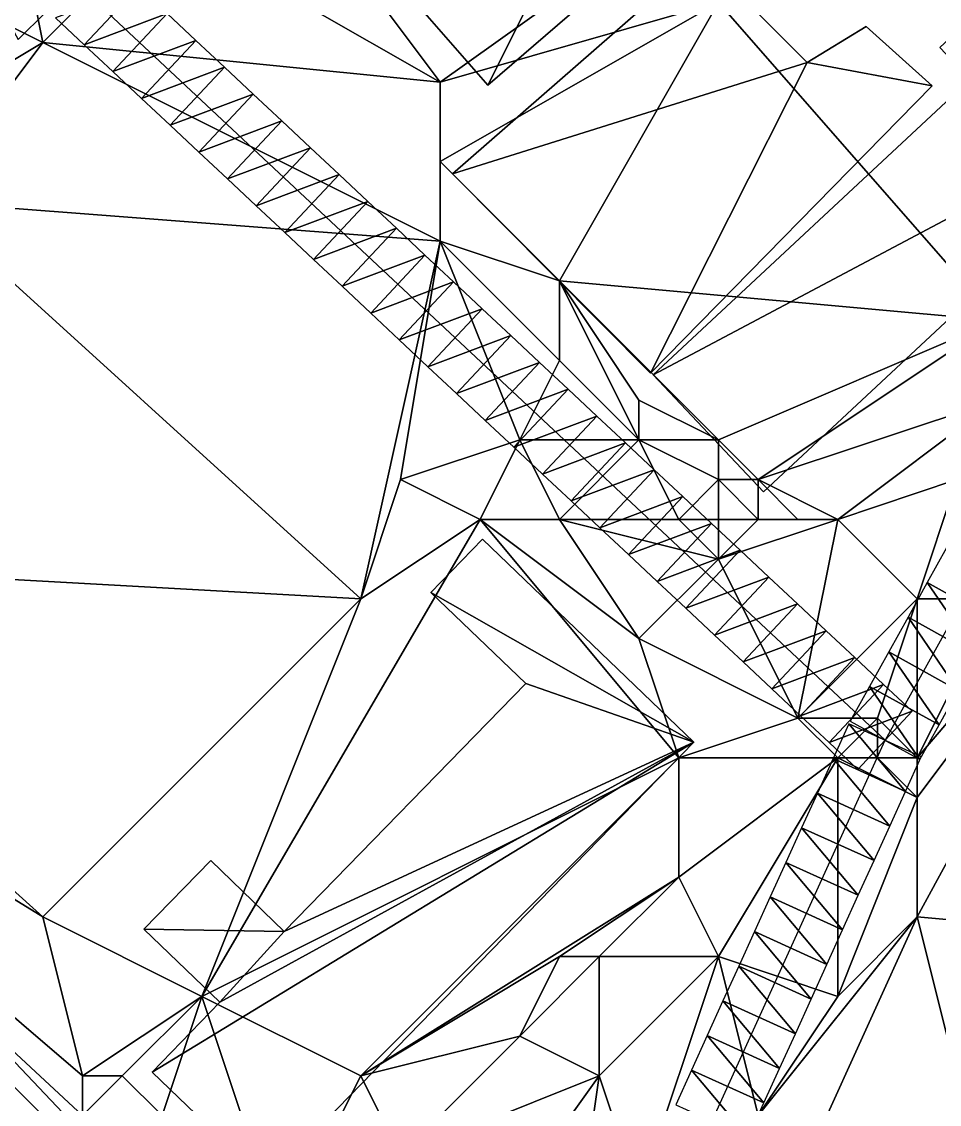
# Model space of a CAD drawing. Header units: metres. Extents: x -1103 to 901, y -902 to 905.
# Drawn here: x -807.1 to -760.9, y -407.4 to -353 of the extents above; entities that cross this region are included whole.
import ezdxf

# ---------------------------------------------------------------- set-up
doc = ezdxf.new("R2010")
doc.units = ezdxf.units.M
for name, color, linetype in [('OSM_BUILDING_FOOTPRINTS', 7, 'CONTINUOUS'), ('OSM_BUILDING_ROOFS', 1, 'CONTINUOUS'), ('OSM_BUILDING_WALLS', 8, 'CONTINUOUS'), ('OSM_ROAD_AXES', 2, 'CONTINUOUS'), ('OSM_ROAD_SURFACE', 9, 'CONTINUOUS'), ('OSM_TERRAIN', 3, 'CONTINUOUS')]:
    doc.layers.add(name, color=color, linetype=linetype)

msp = doc.modelspace()

# ---------------------------------------------------------------- linework, layer by layer
at = {"layer": 'OSM_BUILDING_FOOTPRINTS'}
for points in [[(-791.364, -347.291, 13.543), (-783.604, -356.161, 13.543), (-771.887, -346.042, 13.543), (-776.132, -341.198, 13.543), (-779.647, -337.172, 13.543), (-791.364, -347.291, 13.543)], [(-754.809, -348.618, 13.523), (-747.735, -356.116, 13.523), (-769.731, -376.609, 13.523), (-775.28, -370.725, 13.523), (-759.341, -355.873, 13.523), (-760.867, -354.258, 13.523), (-754.809, -348.618, 13.523)], [(-767.532, -355.021, 13.788), (-764.57, -353.208, 13.788), (-761.254, -356.194, 13.788), (-775.413, -370.637, 13.788), (-785.384, -360.617, 13.788), (-772.871, -349.68, 13.788), (-767.532, -355.021, 13.788)], [(-794.756, -411.323, 11.609), (-800.504, -405.805, 11.609), (-797.089, -402.288, 11.609), (-800.913, -398.616, 11.609), (-797.553, -395.166, 11.609), (-793.85, -398.727, 11.609), (-781.702, -386.252, 11.609), (-786.467, -381.674, 11.609), (-783.869, -378.997, 11.609), (-773.235, -389.216, 11.609), (-794.756, -411.323, 11.609)], [(-838.916, -387.337, 12.575), (-831.245, -380.159, 12.575), (-791.595, -422.017, 12.575), (-799.266, -429.194, 12.575), (-838.916, -387.337, 12.575)]]:
    msp.add_polyline3d(points, close=True, dxfattribs=at)
at = {"layer": 'OSM_BUILDING_ROOFS'}
for points in [[(-776.132, -341.198, 41.143), (-791.364, -347.291, 41.143), (-783.604, -356.161, 41.143)], [(-776.132, -341.198, 41.143), (-783.604, -356.161, 41.143), (-771.887, -346.042, 41.143)], [(-767.532, -355.021, 41.388), (-772.871, -349.68, 41.388), (-785.384, -360.617, 41.388)], [(-767.532, -355.021, 41.388), (-761.254, -356.194, 41.388), (-764.57, -353.208, 41.388)], [(-767.532, -355.021, 41.388), (-785.384, -360.617, 41.388), (-775.413, -370.637, 41.388)], [(-767.532, -355.021, 41.388), (-775.413, -370.637, 41.388), (-761.254, -356.194, 41.388)], [(-747.735, -356.116, 31.523), (-759.341, -355.873, 31.523), (-775.28, -370.725, 31.523)], [(-747.735, -356.116, 31.523), (-775.28, -370.725, 31.523), (-769.731, -376.609, 31.523)], [(-773.235, -389.216, 21.609), (-783.869, -378.997, 21.609), (-786.467, -381.674, 21.609)], [(-831.245, -380.159, 17.775), (-838.916, -387.337, 17.775), (-799.266, -429.194, 17.775)], [(-831.245, -380.159, 17.775), (-799.266, -429.194, 17.775), (-791.595, -422.017, 17.775)], [(-773.235, -389.216, 21.609), (-786.467, -381.674, 21.609), (-781.702, -386.252, 21.609)], [(-773.235, -389.216, 21.609), (-781.702, -386.252, 21.609), (-793.85, -398.727, 21.609)], [(-800.504, -405.805, 21.609), (-794.756, -411.323, 21.609), (-773.235, -389.216, 21.609)], [(-797.089, -402.288, 21.609), (-800.504, -405.805, 21.609), (-773.235, -389.216, 21.609)], [(-797.089, -402.288, 21.609), (-773.235, -389.216, 21.609), (-793.85, -398.727, 21.609)], [(-793.85, -398.727, 21.609), (-797.553, -395.166, 21.609), (-800.913, -398.616, 21.609)], [(-793.85, -398.727, 21.609), (-800.913, -398.616, 21.609), (-797.089, -402.288, 21.609)]]:
    msp.add_3dface(points, dxfattribs=at)
at = {"layer": 'OSM_BUILDING_WALLS'}
for points in [[(-783.604, -356.161, 13.543), (-771.887, -346.042, 13.543), (-771.887, -346.042, 41.143)], [(-783.604, -356.161, 13.543), (-771.887, -346.042, 41.143), (-783.604, -356.161, 41.143)], [(-791.364, -347.291, 13.543), (-783.604, -356.161, 13.543), (-783.604, -356.161, 41.143)], [(-791.364, -347.291, 13.543), (-783.604, -356.161, 41.143), (-791.364, -347.291, 41.143)], [(-772.871, -349.68, 13.788), (-785.384, -360.617, 13.788), (-785.384, -360.617, 41.388)], [(-772.871, -349.68, 13.788), (-785.384, -360.617, 41.388), (-772.871, -349.68, 41.388)], [(-767.532, -355.021, 13.788), (-772.871, -349.68, 13.788), (-772.871, -349.68, 41.388)], [(-767.532, -355.021, 13.788), (-772.871, -349.68, 41.388), (-767.532, -355.021, 41.388)], [(-764.57, -353.208, 13.788), (-767.532, -355.021, 13.788), (-767.532, -355.021, 41.388)], [(-764.57, -353.208, 13.788), (-767.532, -355.021, 41.388), (-764.57, -353.208, 41.388)], [(-761.254, -356.194, 13.788), (-764.57, -353.208, 13.788), (-764.57, -353.208, 41.388)], [(-761.254, -356.194, 13.788), (-764.57, -353.208, 41.388), (-761.254, -356.194, 41.388)], [(-775.413, -370.637, 13.788), (-761.254, -356.194, 13.788), (-761.254, -356.194, 41.388)], [(-775.413, -370.637, 13.788), (-761.254, -356.194, 41.388), (-775.413, -370.637, 41.388)], [(-759.341, -355.873, 13.523), (-775.28, -370.725, 13.523), (-775.28, -370.725, 31.523)], [(-759.341, -355.873, 13.523), (-775.28, -370.725, 31.523), (-759.341, -355.873, 31.523)], [(-769.731, -376.609, 13.523), (-747.735, -356.116, 13.523), (-747.735, -356.116, 31.523)], [(-769.731, -376.609, 13.523), (-747.735, -356.116, 31.523), (-769.731, -376.609, 31.523)], [(-785.384, -360.617, 13.788), (-775.413, -370.637, 13.788), (-775.413, -370.637, 41.388)], [(-785.384, -360.617, 13.788), (-775.413, -370.637, 41.388), (-785.384, -360.617, 41.388)], [(-775.28, -370.725, 13.523), (-769.731, -376.609, 13.523), (-769.731, -376.609, 31.523)], [(-775.28, -370.725, 13.523), (-769.731, -376.609, 31.523), (-775.28, -370.725, 31.523)], [(-783.869, -378.997, 11.609), (-786.467, -381.674, 11.609), (-786.467, -381.674, 21.609)], [(-783.869, -378.997, 11.609), (-786.467, -381.674, 21.609), (-783.869, -378.997, 21.609)], [(-773.235, -389.216, 11.609), (-783.869, -378.997, 11.609), (-783.869, -378.997, 21.609)], [(-773.235, -389.216, 11.609), (-783.869, -378.997, 21.609), (-773.235, -389.216, 21.609)], [(-791.595, -422.017, 12.575), (-831.245, -380.159, 12.575), (-831.245, -380.159, 17.775)], [(-791.595, -422.017, 12.575), (-831.245, -380.159, 17.775), (-791.595, -422.017, 17.775)], [(-786.467, -381.674, 11.609), (-781.702, -386.252, 11.609), (-781.702, -386.252, 21.609)], [(-786.467, -381.674, 11.609), (-781.702, -386.252, 21.609), (-786.467, -381.674, 21.609)], [(-781.702, -386.252, 11.609), (-793.85, -398.727, 11.609), (-793.85, -398.727, 21.609)], [(-781.702, -386.252, 11.609), (-793.85, -398.727, 21.609), (-781.702, -386.252, 21.609)], [(-838.916, -387.337, 12.575), (-799.266, -429.194, 12.575), (-799.266, -429.194, 17.775)], [(-838.916, -387.337, 12.575), (-799.266, -429.194, 17.775), (-838.916, -387.337, 17.775)], [(-794.756, -411.323, 11.609), (-773.235, -389.216, 11.609), (-773.235, -389.216, 21.609)], [(-794.756, -411.323, 11.609), (-773.235, -389.216, 21.609), (-794.756, -411.323, 21.609)], [(-797.553, -395.166, 11.609), (-800.913, -398.616, 11.609), (-800.913, -398.616, 21.609)], [(-797.553, -395.166, 11.609), (-800.913, -398.616, 21.609), (-797.553, -395.166, 21.609)], [(-793.85, -398.727, 11.609), (-797.553, -395.166, 11.609), (-797.553, -395.166, 21.609)], [(-793.85, -398.727, 11.609), (-797.553, -395.166, 21.609), (-793.85, -398.727, 21.609)], [(-800.913, -398.616, 11.609), (-797.089, -402.288, 11.609), (-797.089, -402.288, 21.609)], [(-800.913, -398.616, 11.609), (-797.089, -402.288, 21.609), (-800.913, -398.616, 21.609)], [(-797.089, -402.288, 11.609), (-800.504, -405.805, 11.609), (-800.504, -405.805, 21.609)], [(-797.089, -402.288, 11.609), (-800.504, -405.805, 21.609), (-797.089, -402.288, 21.609)], [(-800.504, -405.805, 11.609), (-794.756, -411.323, 11.609), (-794.756, -411.323, 21.609)], [(-800.504, -405.805, 11.609), (-794.756, -411.323, 21.609), (-800.504, -405.805, 21.609)]]:
    msp.add_3dface(points, dxfattribs=at)
at = {"layer": 'OSM_ROAD_AXES'}
for points in [[(-695.409, -235.672, 11.147), (-691.728, -240.04, 10.959), (-690.014, -244.287, 10.747), (-723.384, -308.484, 14.255), (-747.16, -359.489, 15.559), (-763.619, -389.116, 12.794)], [(-763.619, -389.116, 12.794), (-806.883, -348.608, 14.516)], [(-948.427, -865.939, 8.473), (-922.021, -833.325, 8.829), (-893.47, -795.625, 6.975), (-880.526, -775.597, 7.109), (-873.64, -762.569, 7.6), (-868.899, -750.858, 7.93), (-868.49, -741.004, 7.928), (-870.855, -731.648, 7.959), (-876.637, -717.946, 7.888), (-882.285, -704.919, 8.307), (-889.36, -689.127, 10.197), (-889.769, -675.966, 11.913), (-888.354, -662.684, 13.155), (-877.334, -641.661, 13.81), (-873.013, -622.861, 13.837), (-834.58, -546.631, 13.143), (-802.316, -471.628, 12.716), (-790.224, -446.336, 12.431), (-777.866, -420.469, 10.624), (-763.619, -389.116, 12.794)]]:
    msp.add_polyline3d(points, dxfattribs=at)
at = {"layer": 'OSM_ROAD_SURFACE'}
for points in [[(-810.737, -347.482, 14.542), (-807.248, -353.861, 14.622), (-805.842, -352.485, 14.611)], [(-801.19, -351.199, 14.729), (-805.366, -352.768, 14.619), (-803.924, -354.119, 14.721)], [(-799.748, -352.549, 14.85), (-801.19, -351.199, 14.729), (-803.924, -354.119, 14.721)], [(-799.748, -352.549, 14.85), (-803.924, -354.119, 14.721), (-802.481, -355.469, 14.756)], [(-798.305, -353.899, 14.971), (-799.748, -352.549, 14.85), (-802.481, -355.469, 14.756)], [(-798.305, -353.899, 14.971), (-802.481, -355.469, 14.756), (-801.039, -356.819, 14.813)], [(-796.863, -355.249, 15.067), (-798.305, -353.899, 14.971), (-801.039, -356.819, 14.813)], [(-796.863, -355.249, 15.067), (-801.039, -356.819, 14.813), (-799.597, -358.169, 14.894)], [(-795.421, -356.6, 15.095), (-796.863, -355.249, 15.067), (-799.597, -358.169, 14.894)], [(-795.421, -356.6, 15.095), (-799.597, -358.169, 14.894), (-798.155, -359.52, 14.975)], [(-793.979, -357.95, 15.123), (-795.421, -356.6, 15.095), (-798.155, -359.52, 14.975)], [(-793.979, -357.95, 15.123), (-798.155, -359.52, 14.975), (-796.713, -360.87, 15.056)], [(-792.537, -359.3, 15.151), (-793.979, -357.95, 15.123), (-796.713, -360.87, 15.056)], [(-792.537, -359.3, 15.151), (-796.713, -360.87, 15.056), (-795.271, -362.22, 15.137)], [(-791.095, -360.651, 15.179), (-792.537, -359.3, 15.151), (-795.271, -362.22, 15.137)], [(-791.095, -360.651, 15.179), (-795.271, -362.22, 15.137), (-793.829, -363.57, 15.199)], [(-789.652, -362.001, 15.207), (-791.095, -360.651, 15.179), (-793.829, -363.57, 15.199)], [(-789.652, -362.001, 15.207), (-793.829, -363.57, 15.199), (-792.386, -364.921, 15.142)], [(-788.21, -363.351, 15.274), (-789.652, -362.001, 15.207), (-792.386, -364.921, 15.142)], [(-788.21, -363.351, 15.274), (-792.386, -364.921, 15.142), (-790.944, -366.271, 15.084)], [(-786.768, -364.701, 15.27), (-788.21, -363.351, 15.274), (-790.944, -366.271, 15.084)], [(-786.768, -364.701, 15.27), (-790.944, -366.271, 15.084), (-789.502, -367.621, 15.027)], [(-785.326, -366.052, 15.242), (-786.768, -364.701, 15.27), (-789.502, -367.621, 15.027)], [(-785.326, -366.052, 15.242), (-789.502, -367.621, 15.027), (-788.06, -368.972, 14.97)], [(-783.884, -367.402, 15.2), (-785.326, -366.052, 15.242), (-788.06, -368.972, 14.97)], [(-783.884, -367.402, 15.2), (-788.06, -368.972, 14.97), (-786.618, -370.322, 14.936)], [(-782.442, -368.752, 15.152), (-783.884, -367.402, 15.2), (-786.618, -370.322, 14.936)], [(-782.442, -368.752, 15.152), (-786.618, -370.322, 14.936), (-785.176, -371.672, 14.924)], [(-781, -370.103, 15.104), (-782.442, -368.752, 15.152), (-785.176, -371.672, 14.924)], [(-781, -370.103, 15.104), (-785.176, -371.672, 14.924), (-783.733, -373.022, 14.911)], [(-779.557, -371.453, 15.026), (-781, -370.103, 15.104), (-783.733, -373.022, 14.911)], [(-779.557, -371.453, 15.026), (-783.733, -373.022, 14.911), (-782.291, -374.373, 14.843)], [(-778.115, -372.803, 14.923), (-779.557, -371.453, 15.026), (-782.291, -374.373, 14.843)], [(-778.115, -372.803, 14.923), (-782.291, -374.373, 14.843), (-780.849, -375.723, 14.781)], [(-776.673, -374.153, 14.817), (-778.115, -372.803, 14.923), (-780.849, -375.723, 14.781)], [(-776.673, -374.153, 14.817), (-780.849, -375.723, 14.781), (-779.407, -377.073, 14.651)], [(-775.231, -375.504, 14.6), (-776.673, -374.153, 14.817), (-779.407, -377.073, 14.651)], [(-775.231, -375.504, 14.6), (-779.407, -377.073, 14.651), (-777.965, -378.424, 14.454)], [(-773.789, -376.854, 14.545), (-775.231, -375.504, 14.6), (-777.965, -378.424, 14.454)], [(-773.789, -376.854, 14.545), (-777.965, -378.424, 14.454), (-776.523, -379.774, 14.265)], [(-772.347, -378.204, 14.272), (-773.789, -376.854, 14.545), (-776.523, -379.774, 14.265)], [(-772.347, -378.204, 14.272), (-776.523, -379.774, 14.265), (-775.081, -381.124, 14.071)], [(-770.904, -379.555, 14.134), (-772.347, -378.204, 14.272), (-775.081, -381.124, 14.071)], [(-770.904, -379.555, 14.134), (-775.081, -381.124, 14.071), (-773.638, -382.474, 13.884)], [(-769.462, -380.905, 13.972), (-770.904, -379.555, 14.134), (-773.638, -382.474, 13.884)], [(-760.526, -379.431, 13.605), (-761.494, -381.174, 13.343), (-757.998, -383.116, 13.374)], [(-769.462, -380.905, 13.972), (-773.638, -382.474, 13.884), (-772.196, -383.825, 13.71)], [(-768.02, -382.255, 13.841), (-769.462, -380.905, 13.972), (-772.196, -383.825, 13.71)], [(-761.494, -381.174, 13.343), (-762.462, -382.917, 13.178), (-758.966, -384.859, 13.225)], [(-761.494, -381.174, 13.343), (-758.966, -384.859, 13.225), (-757.998, -383.116, 13.374)], [(-768.02, -382.255, 13.841), (-772.196, -383.825, 13.71), (-770.754, -385.175, 13.536)], [(-766.578, -383.605, 13.625), (-768.02, -382.255, 13.841), (-770.754, -385.175, 13.536)], [(-762.462, -382.917, 13.178), (-763.431, -384.659, 13.114), (-759.934, -386.602, 13.076)], [(-762.462, -382.917, 13.178), (-759.934, -386.602, 13.076), (-758.966, -384.859, 13.225)], [(-766.578, -383.605, 13.625), (-770.754, -385.175, 13.536), (-769.312, -386.525, 13.362)], [(-765.136, -384.956, 13.225), (-766.578, -383.605, 13.625), (-769.312, -386.525, 13.362)], [(-765.136, -384.956, 13.225), (-769.312, -386.525, 13.362), (-767.87, -387.876, 13.183)], [(-763.694, -386.306, 13.007), (-765.136, -384.956, 13.225), (-767.87, -387.876, 13.183)], [(-763.431, -384.659, 13.114), (-764.399, -386.402, 13.05), (-760.902, -388.345, 12.927)], [(-763.431, -384.659, 13.114), (-760.902, -388.345, 12.927), (-759.934, -386.602, 13.076)], [(-763.694, -386.306, 13.007), (-767.87, -387.876, 13.183), (-766.428, -389.226, 12.534)], [(-762.252, -387.656, 12.922), (-763.694, -386.306, 13.007), (-766.428, -389.226, 12.534)], [(-764.399, -386.402, 13.05), (-765.367, -388.145, 12.933), (-761.87, -390.087, 12.729)], [(-764.399, -386.402, 13.05), (-761.87, -390.087, 12.729), (-760.902, -388.345, 12.927)], [(-762.252, -387.656, 12.922), (-766.428, -389.226, 12.534), (-764.985, -390.576, 12.148)], [(-762.589, -391.685, 12.142), (-765.439, -388.289, 12.875), (-766.231, -390.031, 12.204)], [(-762.589, -391.685, 12.142), (-761.798, -389.944, 12.754), (-765.439, -388.289, 12.875)], [(-763.381, -393.427, 11.982), (-766.231, -390.031, 12.204), (-767.022, -391.772, 12.059)], [(-763.381, -393.427, 11.982), (-762.589, -391.685, 12.142), (-766.231, -390.031, 12.204)], [(-764.172, -395.169, 11.834), (-767.022, -391.772, 12.059), (-767.814, -393.514, 11.951)], [(-764.172, -395.169, 11.834), (-763.381, -393.427, 11.982), (-767.022, -391.772, 12.059)], [(-764.964, -396.911, 11.686), (-767.814, -393.514, 11.951), (-768.605, -395.256, 11.842)], [(-764.964, -396.911, 11.686), (-764.172, -395.169, 11.834), (-767.814, -393.514, 11.951)], [(-765.755, -398.653, 11.537), (-768.605, -395.256, 11.842), (-769.397, -396.998, 11.734)], [(-765.755, -398.653, 11.537), (-764.964, -396.911, 11.686), (-768.605, -395.256, 11.842)], [(-766.547, -400.394, 11.417), (-769.397, -396.998, 11.734), (-770.189, -398.74, 11.626)], [(-766.547, -400.394, 11.417), (-765.755, -398.653, 11.537), (-769.397, -396.998, 11.734)], [(-767.338, -402.136, 11.316), (-770.189, -398.74, 11.626), (-770.98, -400.481, 11.519)], [(-767.338, -402.136, 11.316), (-766.547, -400.394, 11.417), (-770.189, -398.74, 11.626)], [(-768.13, -403.878, 11.234), (-770.98, -400.481, 11.519), (-771.772, -402.223, 11.424)], [(-768.13, -403.878, 11.234), (-767.338, -402.136, 11.316), (-770.98, -400.481, 11.519)], [(-768.922, -405.62, 11.151), (-771.772, -402.223, 11.424), (-772.563, -403.965, 11.294)], [(-768.922, -405.62, 11.151), (-768.13, -403.878, 11.234), (-771.772, -402.223, 11.424)], [(-769.713, -407.362, 11.069), (-772.563, -403.965, 11.294), (-773.355, -405.707, 11.164)], [(-769.713, -407.362, 11.069), (-768.922, -405.62, 11.151), (-772.563, -403.965, 11.294)], [(-770.505, -409.103, 10.948), (-773.355, -405.707, 11.164), (-774.146, -407.449, 11.034)], [(-770.505, -409.103, 10.948), (-769.713, -407.362, 11.069), (-773.355, -405.707, 11.164)]]:
    msp.add_3dface(points, dxfattribs=at)
at = {"layer": 'OSM_TERRAIN'}
for points in [[(-814, -350, 14.509), (-806, -354, 14.571), (-808, -344, 14.464)], [(-806, -354, 14.571), (-800, -348, 14.603), (-808, -344, 14.464)], [(-792, -348, 15.524), (-786, -356, 15.574), (-772, -346, 15.637)], [(-786, -356, 15.574), (-772, -352, 15.949), (-772, -346, 15.637)], [(-806, -354, 14.571), (-786, -356, 15.574), (-800, -348, 14.603)], [(-786, -356, 15.574), (-792, -348, 15.524), (-800, -348, 14.603)], [(-816, -360, 14.737), (-806, -354, 14.571), (-814, -350, 14.509)], [(-780, -366, 15.949), (-772, -352, 15.949), (-786, -360, 15.845)], [(-786, -360, 15.845), (-772, -352, 15.949), (-786, -356, 15.574)], [(-780, -366, 15.949), (-758, -368, 15.637), (-772, -352, 15.949)], [(-772, -352, 15.949), (-758, -368, 15.637), (-758, -352, 15.875)], [(-812, -362, 14.882), (-806, -354, 14.571), (-816, -360, 14.737)], [(-786, -364, 15.28), (-806, -354, 14.571), (-812, -362, 14.882)], [(-786, -364, 15.28), (-786, -356, 15.574), (-806, -354, 14.571)], [(-786, -364, 15.28), (-786, -360, 15.845), (-786, -356, 15.574)], [(-786, -364, 15.28), (-780, -366, 15.949), (-786, -360, 15.845)], [(-790, -382, 14.044), (-812, -362, 14.882), (-826, -380, 15.626)], [(-790, -382, 14.044), (-786, -364, 15.28), (-812, -362, 14.882)], [(-790, -382, 14.044), (-788, -376, 14.495), (-786, -364, 15.28)], [(-788, -376, 14.495), (-782, -374, 14.883), (-786, -364, 15.28)], [(-782, -374, 14.883), (-780, -370, 15.065), (-786, -364, 15.28)], [(-780, -370, 15.065), (-780, -366, 15.949), (-786, -364, 15.28)], [(-780, -370, 15.065), (-776, -374, 14.765), (-780, -366, 15.949)], [(-776, -374, 14.765), (-776, -372, 15.447), (-780, -366, 15.949)], [(-776, -372, 15.447), (-772, -374, 15.875), (-780, -366, 15.949)], [(-772, -374, 15.875), (-758, -368, 15.637), (-780, -366, 15.949)], [(-770, -376, 15.875), (-758, -368, 15.637), (-772, -374, 15.875)], [(-770, -376, 15.875), (-758, -372, 14.475), (-758, -368, 15.637)], [(-782, -374, 14.883), (-776, -374, 14.765), (-780, -370, 15.065)], [(-776, -374, 14.765), (-772, -374, 15.875), (-776, -372, 15.447)], [(-766, -378, 14.314), (-758, -372, 14.475), (-770, -376, 15.875)], [(-766, -378, 14.314), (-760, -376, 13.965), (-758, -372, 14.475)], [(-784, -378, 13.89), (-782, -374, 14.883), (-788, -376, 14.495)], [(-784, -378, 13.89), (-780, -378, 14.543), (-782, -374, 14.883)], [(-780, -378, 14.543), (-776, -374, 14.765), (-782, -374, 14.883)], [(-780, -378, 14.543), (-774, -378, 14.184), (-776, -374, 14.765)], [(-774, -378, 14.184), (-772, -376, 15.026), (-776, -374, 14.765)], [(-772, -376, 15.026), (-772, -374, 15.875), (-776, -374, 14.765)], [(-772, -376, 15.026), (-770, -376, 15.875), (-772, -374, 15.875)], [(-790, -382, 14.044), (-784, -378, 13.89), (-788, -376, 14.495)], [(-774, -378, 14.184), (-772, -378, 14.264), (-772, -376, 15.026)], [(-772, -378, 14.264), (-770, -378, 14.775), (-772, -376, 15.026)], [(-770, -378, 14.775), (-770, -376, 15.875), (-772, -376, 15.026)], [(-770, -378, 14.775), (-768, -378, 14.955), (-770, -376, 15.875)], [(-768, -378, 14.955), (-766, -378, 14.314), (-770, -376, 15.875)], [(-762, -382, 13.165), (-760, -376, 13.965), (-766, -378, 14.314)], [(-762, -398, 11.068), (-740, -400, 9.397), (-750, -376, 13.585)], [(-762, -398, 11.068), (-750, -376, 13.585), (-762, -392, 12.073)], [(-762, -392, 12.073), (-750, -376, 13.585), (-762, -390, 12.751)], [(-762, -390, 12.751), (-750, -376, 13.585), (-758, -382, 13.472)], [(-758, -382, 13.472), (-760, -376, 13.965), (-762, -382, 13.165)], [(-798, -402, 13.758), (-774, -390, 13.718), (-784, -378, 13.89)], [(-798, -402, 13.758), (-784, -378, 13.89), (-790, -382, 14.044)], [(-784, -378, 13.89), (-774, -390, 13.718), (-776, -384, 13.795)], [(-776, -384, 13.795), (-780, -378, 14.543), (-784, -378, 13.89)], [(-776, -384, 13.795), (-772, -380, 13.982), (-780, -378, 14.543)], [(-772, -380, 13.982), (-774, -378, 14.184), (-780, -378, 14.543)], [(-772, -380, 13.982), (-772, -378, 14.264), (-774, -378, 14.184)], [(-772, -380, 13.982), (-768, -388, 13.133), (-766, -378, 14.314)], [(-772, -380, 13.982), (-770, -378, 14.775), (-772, -378, 14.264)], [(-772, -380, 13.982), (-766, -378, 14.314), (-770, -378, 14.775)], [(-766, -378, 14.314), (-768, -378, 14.955), (-770, -378, 14.775)], [(-768, -388, 13.133), (-762, -382, 13.165), (-766, -378, 14.314)], [(-832, -382, 15.451), (-806, -398, 14.577), (-826, -380, 15.626)], [(-826, -380, 15.626), (-806, -398, 14.577), (-790, -382, 14.044)], [(-776, -384, 13.795), (-768, -388, 13.133), (-772, -380, 13.982)], [(-800, -414, 15.403), (-832, -382, 15.451), (-838, -388, 15.438)], [(-832, -382, 15.451), (-800, -414, 15.403), (-804, -408, 15.253)], [(-832, -382, 15.451), (-804, -408, 15.253), (-804, -406, 14.778)], [(-832, -382, 15.451), (-804, -406, 14.778), (-806, -398, 14.577)], [(-798, -402, 13.758), (-790, -382, 14.044), (-806, -398, 14.577)], [(-764, -388, 12.85), (-762, -382, 13.165), (-768, -388, 13.133)], [(-762, -390, 12.751), (-762, -382, 13.165), (-764, -388, 12.85)], [(-762, -390, 12.751), (-758, -382, 13.472), (-762, -382, 13.165)], [(-774, -390, 13.718), (-768, -388, 13.133), (-776, -384, 13.795)], [(-826, -402, 15.722), (-796, -424, 15.403), (-838, -388, 15.438)], [(-838, -388, 15.438), (-796, -424, 15.403), (-800, -414, 15.403)], [(-766, -390, 12.114), (-768, -388, 13.133), (-774, -390, 13.718)], [(-766, -390, 12.114), (-764, -388, 12.85), (-768, -388, 13.133)], [(-766, -390, 12.114), (-764, -390, 12.75), (-764, -388, 12.85)], [(-764, -390, 12.75), (-762, -390, 12.751), (-764, -388, 12.85)], [(-790, -406, 13.718), (-774, -390, 13.718), (-798, -402, 13.758)], [(-790, -406, 13.718), (-774, -396, 12.428), (-774, -390, 13.718)], [(-772, -400, 11.527), (-766, -390, 12.114), (-774, -396, 12.428)], [(-774, -396, 12.428), (-766, -390, 12.114), (-774, -390, 13.718)], [(-772, -400, 11.527), (-766, -402, 11.236), (-766, -390, 12.114)], [(-766, -402, 11.236), (-762, -392, 12.073), (-766, -390, 12.114)], [(-762, -392, 12.073), (-764, -390, 12.75), (-766, -390, 12.114)], [(-762, -392, 12.073), (-762, -390, 12.751), (-764, -390, 12.75)], [(-766, -402, 11.236), (-762, -398, 11.068), (-762, -392, 12.073)], [(-780, -400, 12.945), (-774, -396, 12.428), (-790, -406, 13.718)], [(-780, -400, 12.945), (-778, -400, 12.371), (-774, -396, 12.428)], [(-778, -400, 12.371), (-772, -400, 11.527), (-774, -396, 12.428)], [(-804, -406, 14.778), (-798, -402, 13.758), (-806, -398, 14.577)], [(-772, -420, 9.738), (-756, -422, 8.004), (-762, -398, 11.068)], [(-770, -408, 10.989), (-772, -420, 9.738), (-762, -398, 11.068)], [(-770, -408, 10.989), (-762, -398, 11.068), (-766, -402, 11.236)], [(-756, -422, 8.004), (-740, -400, 9.397), (-762, -398, 11.068)], [(-782, -404, 12.429), (-780, -400, 12.945), (-790, -406, 13.718)], [(-778, -406, 11.787), (-778, -400, 12.371), (-782, -404, 12.429)], [(-782, -404, 12.429), (-778, -400, 12.371), (-780, -400, 12.945)], [(-776, -412, 10.647), (-772, -400, 11.527), (-778, -406, 11.787)], [(-778, -406, 11.787), (-772, -400, 11.527), (-778, -400, 12.371)], [(-770, -408, 10.989), (-772, -400, 11.527), (-776, -412, 10.647)], [(-770, -408, 10.989), (-766, -402, 11.236), (-772, -400, 11.527)], [(-820, -416, 15.853), (-796, -424, 15.403), (-826, -402, 15.722)], [(-804, -406, 14.778), (-802, -406, 13.996), (-798, -402, 13.758)], [(-800, -408, 13.883), (-798, -402, 13.758), (-802, -406, 13.996)], [(-794, -414, 13.449), (-798, -402, 13.758), (-800, -408, 13.883)], [(-794, -414, 13.449), (-790, -406, 13.718), (-798, -402, 13.758)], [(-788, -410, 12.684), (-782, -404, 12.429), (-790, -406, 13.718)], [(-778, -406, 11.787), (-782, -404, 12.429), (-788, -410, 12.684)], [(-804, -408, 15.253), (-800, -408, 13.883), (-802, -406, 13.996)], [(-804, -408, 15.253), (-802, -406, 13.996), (-804, -406, 14.778)], [(-794, -414, 13.449), (-788, -410, 12.684), (-790, -406, 13.718)], [(-788, -420, 12.003), (-780, -420, 10.536), (-778, -406, 11.787)], [(-788, -420, 12.003), (-778, -406, 11.787), (-788, -410, 12.684)], [(-780, -420, 10.536), (-776, -412, 10.647), (-778, -406, 11.787)]]:
    msp.add_3dface(points, dxfattribs=at)

doc.saveas('drawing.dxf')
